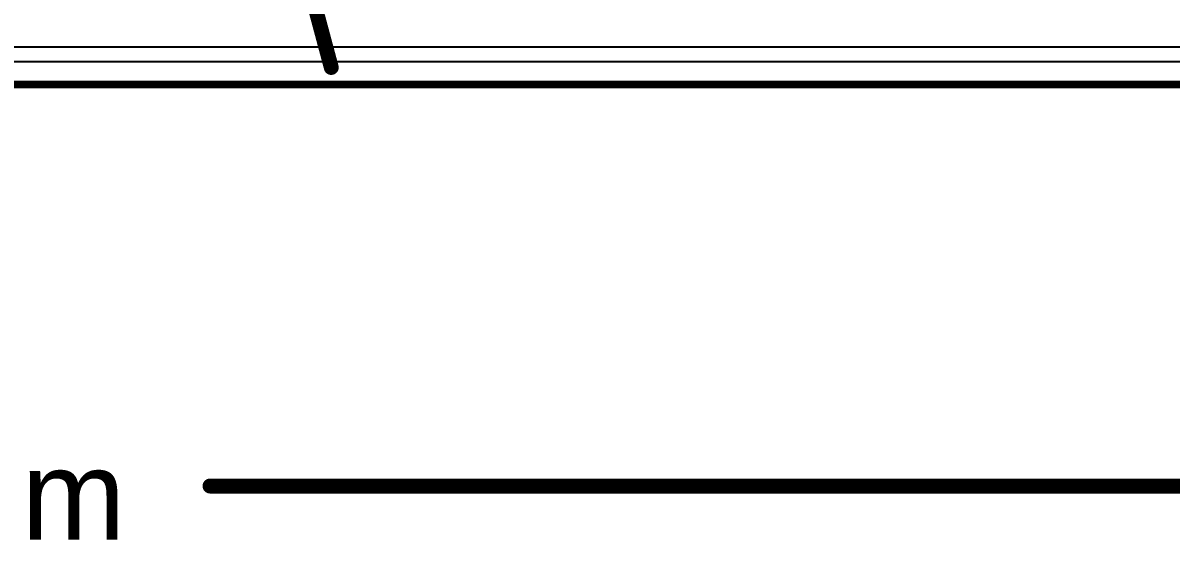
# Model space of a CAD drawing. Header units: inches. Extents: x -7 to 348, y -14 to 159.
# Drawn here: x 37.43 to 56.96, y -14.22 to -5.4 of the extents above; entities that cross this region are included whole.
import ezdxf

# ---------------------------------------------------------------- set-up
doc = ezdxf.new("R2010")
doc.units = ezdxf.units.IN
for name, color, linetype in [('Board Outline', 216, 'Continuous'), ('Bottom Layer', 5, 'Continuous'), ('Dimension', 6, 'Continuous'), ('Top Layer', 1, 'Continuous')]:
    doc.layers.add(name, color=color, linetype=linetype)
doc.styles.add('Arial', font='', dxfattribs={"height": 0.2})
doc.styles.get('Arial').set_extended_font_data('Arial')

msp = doc.modelspace()

# ---------------------------------------------------------------- linework, layer by layer
at = {"layer": 'Board Outline', "const_width": 0.127}
msp.add_lwpolyline([(-1.839, -6.45), (73.161, -6.45)], dxfattribs=at)
msp.add_lwpolyline([(-1.839, -6.45), (73.161, -6.45)], dxfattribs=at)
msp.add_lwpolyline([(-1.839, -6.45), (73.161, -6.45)], dxfattribs=at)
msp.add_lwpolyline([(-1.839, -6.45), (73.161, -6.45)], dxfattribs=at)
at = {"layer": 'Bottom Layer'}
msp.add_line((73.463, -6.062), (-2.141, -6.062), dxfattribs=at)
at = {"layer": 'Dimension', "const_width": 0.254}
for points in [[(28.979, 44.954), (42.676, -6.16)], [(40.612, -13.284), (78.161, -13.284)]]:
    msp.add_lwpolyline(points, dxfattribs=at)
at = {"layer": 'Dimension', "const_width": 0.127}
for points in [[(42.612, -6.16, 1), (42.739, -6.16, 1)], [(40.549, -13.284, 1), (40.676, -13.284, 1)]]:
    msp.add_lwpolyline(points, format="xyb", close=True, dxfattribs=at)
at = {"layer": 'Top Layer'}
msp.add_line((72.904, -5.813), (33.502, -5.813), dxfattribs=at)

# ---------------------------------------------------------------- texts
at = {"layer": 'Dimension', "style": 'Arial'}
msp.add_text('85.00mm', height=1.524, dxfattribs=at).set_placement((30.303, -14.198))

doc.saveas('drawing.dxf')
